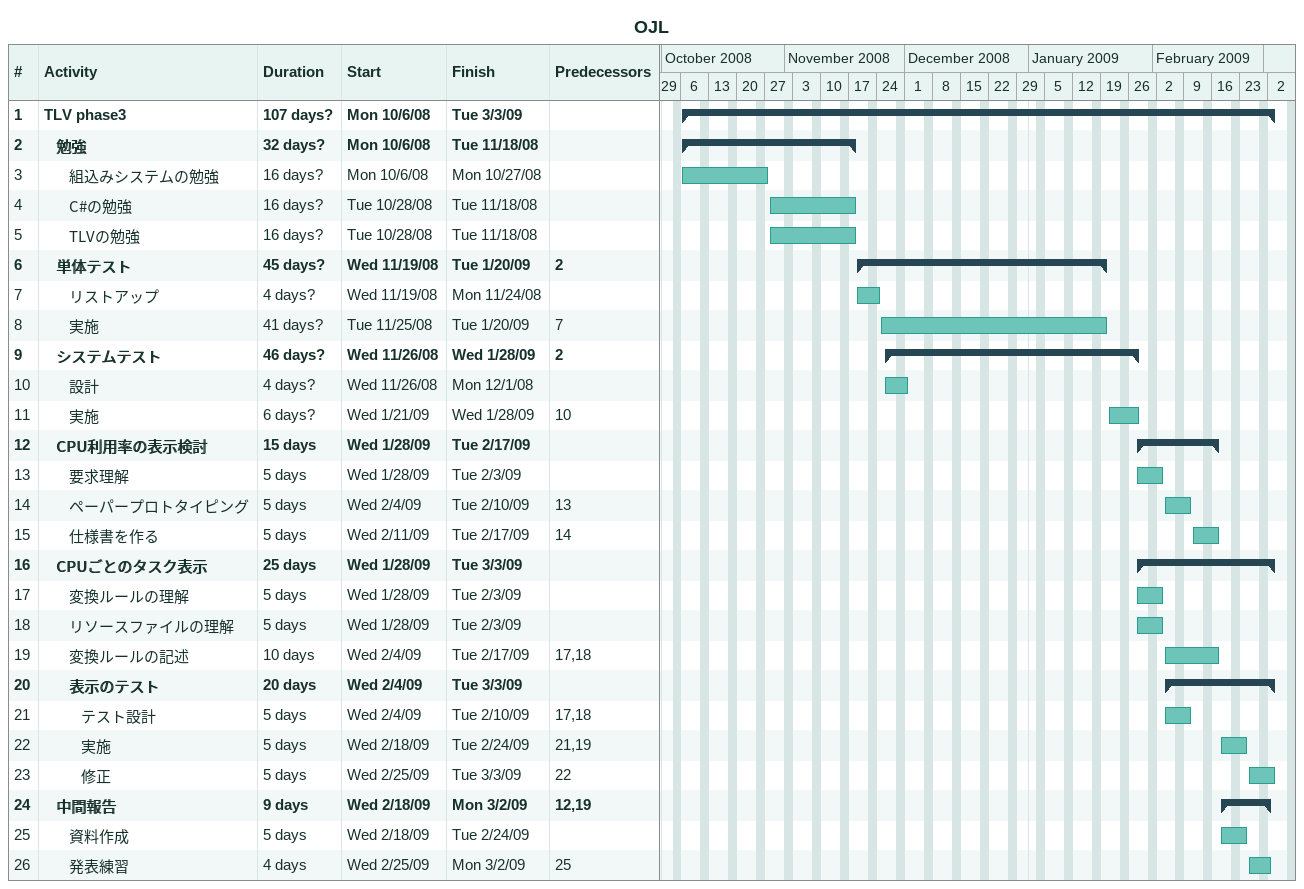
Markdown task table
OJL

| ID | Level | Task | Duration | Start | Finish | Predecessors |
|---|---|---|---|---|---|---|
| 1 | 1 | **TLV phase3** | 107d? | 2008-10-06 | 2009-03-03 |  |
| 2 | 2 | **勉強** | 32d? | 2008-10-06 | 2008-11-18 |  |
| 3 | 3 | 組込みシステムの勉強 | 16d? | 2008-10-06 | 2008-10-27 |  |
| 4 | 3 | C#の勉強 | 16d? | 2008-10-28 | 2008-11-18 |  |
| 5 | 3 | TLVの勉強 | 16d? | 2008-10-28 | 2008-11-18 |  |
| 6 | 2 | **単体テスト** | 45d? | 2008-11-19 | 2009-01-20 | 2 |
| 7 | 3 | リストアップ | 4d? | 2008-11-19 | 2008-11-24 |  |
| 8 | 3 | 実施 | 41d? | 2008-11-25 | 2009-01-20 | 7 |
| 9 | 2 | **システムテスト** | 46d? | 2008-11-26 | 2009-01-28 | 2 |
| 10 | 3 | 設計 | 4d? | 2008-11-26 | 2008-12-01 |  |
| 11 | 3 | 実施 | 6d? | 2009-01-21 | 2009-01-28 | 10 |
| 12 | 2 | **CPU利用率の表示検討** | 15d | 2009-01-28 | 2009-02-17 |  |
| 13 | 3 | 要求理解 | 5d | 2009-01-28 | 2009-02-03 |  |
| 14 | 3 | ペーパープロトタイピング | 5d | 2009-02-04 | 2009-02-10 | 13 |
| 15 | 3 | 仕様書を作る | 5d | 2009-02-11 | 2009-02-17 | 14 |
| 16 | 2 | **CPUごとのタスク表示** | 25d | 2009-01-28 | 2009-03-03 |  |
| 17 | 3 | 変換ルールの理解 | 5d | 2009-01-28 | 2009-02-03 |  |
| 18 | 3 | リソースファイルの理解 | 5d | 2009-01-28 | 2009-02-03 |  |
| 19 | 3 | 変換ルールの記述 | 10d | 2009-02-04 | 2009-02-17 | 17, 18 |
| 20 | 3 | **表示のテスト** | 20d | 2009-02-04 | 2009-03-03 |  |
| 21 | 4 | テスト設計 | 5d | 2009-02-04 | 2009-02-10 | 17, 18 |
| 22 | 4 | 実施 | 5d | 2009-02-18 | 2009-02-24 | 21, 19 |
| 23 | 4 | 修正 | 5d | 2009-02-25 | 2009-03-03 | 22 |
| 24 | 2 | **中間報告** | 9d | 2009-02-18 | 2009-03-02 | 12, 19 |
| 25 | 3 | 資料作成 | 5d | 2009-02-18 | 2009-02-24 |  |
| 26 | 3 | 発表練習 | 4d | 2009-02-25 | 2009-03-02 | 25 |
